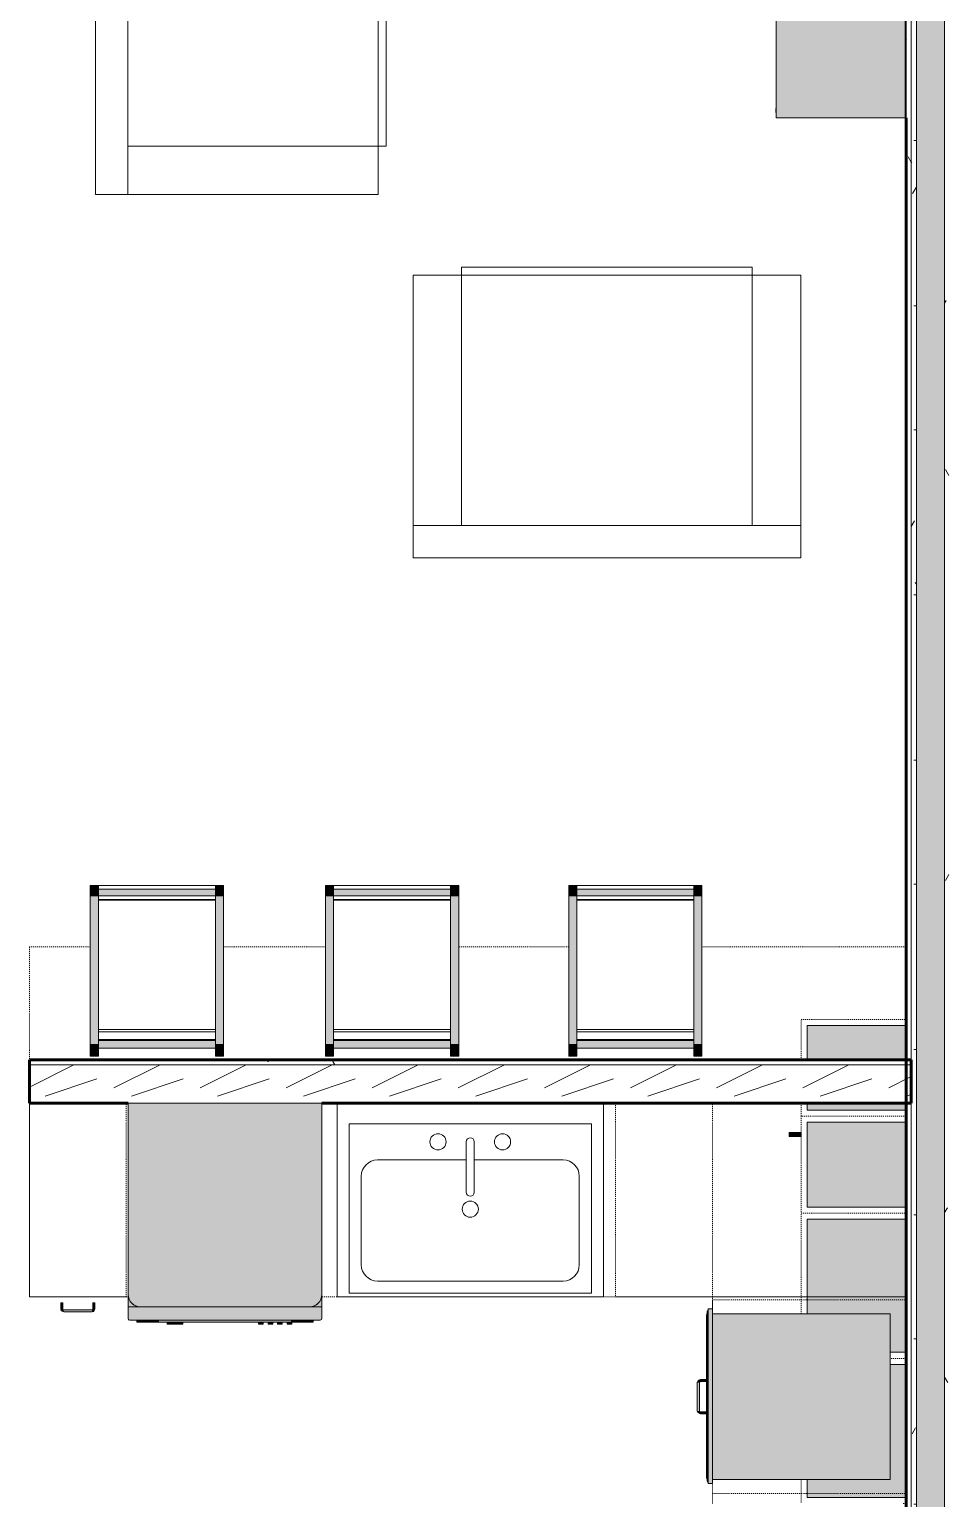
# Model space of a CAD drawing. Header units: inches. Extents: x -4169 to -1846, y 9706 to 12377.
# Drawn here: x -3027.9 to -2914.6, y 10527.4 to 10709.5 of the extents above; entities that cross this region are included whole.
import ezdxf

# ---------------------------------------------------------------- set-up
doc = ezdxf.new("R2010")
doc.units = ezdxf.units.IN
doc.header["$MEASUREMENT"] = 0
doc.linetypes.add('Dash', pattern=[0.25, 0.125, -0.125])
for name, color, linetype, lineweight in [('0-1', 7, 'Continuous', 5), ('0-2', 7, 'Continuous', 18), ('A-WALL', 113, 'Continuous', 18), ('A-WALL-3', 50, 'Continuous', 60), ('A-WALL-4', 7, 'Continuous', 18), ('A-WALL-PATT-1', 250, 'Continuous', 9), ('A-WALL-PATT-2', 253, 'Continuous', 9), ('A-WALL-PATT-4', 111, 'Continuous', 9), ('I-FURN', 30, 'Continuous', 9), ('I-FURN-1', 250, 'Continuous', 9), ('I-FURN-2', 9, 'Continuous', 9), ('I-WALL-3', 2, 'Continuous', 60), ('P-SANR-FIXT-2', 250, 'Continuous', 9), ('Q-CASE', 31, 'Continuous', 9), ('Q-CASE-1', 9, 'Continuous', 9), ('Q-CASE-3', 250, 'Continuous', 9), ('Q-CASE-4', 250, 'Dash', 9), ('Q-CASE-HDLN-1', 250, 'Dash', 9), ('Q-CASE-HDLN-2', 31, 'Continuous', 9), ('Q-SPCQ-1', 250, 'Continuous', 9), ('Q-SPCQ-2', 55, 'Continuous', 9)]:
    doc.layers.add(name, color=color, linetype=linetype, lineweight=lineweight)
pattern_1 = [(0, (0, 0), (20.48, 5.12), [0.845, -14.515, 0.845, -14.515, -81.92]), (0, (0, 0), (20.48, 5.12), [-30.72, 0.845, -29.875, 0.845, -14.515, -35.84]), (0, (0, 0), (20.48, 5.12), [-76.8, 0.845, -9.395, 0.845, -24.755]), (120, (7.68, 2.56), (-14.67405, 15.1762003), [0.845, -14.515, 0.845, -14.515, -81.92]), (120, (7.68, 2.56), (-14.67405, 15.1762003), [-30.72, 0.845, -29.875, 0.845, -14.515, -35.84]), (120, (7.68, 2.56), (-14.67405, 15.1762003), [-76.8, 0.845, -9.395, 0.845, -24.755]), (240, (10.24, 12.8), (-5.80595, -20.2962003), [0.845, -14.515, 0.845, -14.515, -81.92]), (240, (10.24, 12.8), (-5.80595, -20.2962003), [-30.72, 0.845, -29.875, 0.845, -14.515, -35.84]), (240, (10.24, 12.8), (-5.80595, -20.2962003), [-76.8, 0.845, -9.395, 0.845, -24.755])]

# ---------------------------------------------------------------- blocks, each defined once
blk = doc.blocks.new('OD_CW_Countertop - OD_CW_Countertop-2487585-ENLARGED RCP - 2ND FLOOR PLAN')
at = {"layer": 'Q-CASE-HDLN-1'}
for p, q in [((8.29, 24), (0.74, 24)), ((0.74, 24), (0.74, 10)), ((37.41, 24), (24.79, 24)), ((67.53, 24), (53.91, 24)), ((109.34, 24), (84.03, 24)), ((0.74, 4.62), (0.74, -19.38)), ((0.74, -19.38), (12.96, -19.38)), ((36.96, -19.38), (109.34, -19.38))]:
    blk.add_line(p, q, dxfattribs=at)
blk = doc.blocks.new('OD_CW_Countertop - OD_CW_Countertop-2386725-ENLARGED RCP - 2ND FLOOR PLAN')
at = {"layer": 'Q-CASE-HDLN-1'}
for p, q in [((0.74, -24), (0.74, 0)), ((0.74, 0), (14.74, 0)), ((44.74, 0), (47.24, 0)), ((68.86, 0), (70.36, 0)), ((70.36, 0), (70.36, -24))]:
    blk.add_line(p, q, dxfattribs=at)
blk = doc.blocks.new('Sink Kitchen-Single - 30_ x 21_-366345-ENLARGED RCP - 2ND FLOOR PLAN')
at = {"layer": 'P-SANR-FIXT-2'}
for p, q in [((15.62, 10.59), (-14.38, 10.59)), ((-14.38, 10.59), (-14.38, -10.41)), ((15.62, -10.41), (15.62, 10.59)), ((0.12, 8.34), (0.12, 2.09)), ((1.12, 8.34), (1.12, 2.09)), ((0.12, 6.09), (-10.88, 6.09)), ((12.12, 6.09), (1.12, 6.09)), ((-12.88, 4.09), (-12.88, -6.91)), ((14.12, -6.91), (14.12, 4.09)), ((-10.88, -8.91), (12.12, -8.91)), ((-14.38, -10.41), (15.62, -10.41))]:
    blk.add_line(p, q, dxfattribs=at)
for centre, radius, start, end in [((-3.38, 8.34), 1, 360, 180), ((4.62, 8.34), 1, 360, 180), ((-3.38, 8.34), 1, 180, 0), ((0.62, 8.34), 0.5, 360, 180), ((4.62, 8.34), 1, 180, 360), ((-10.88, 4.09), 2, 90, 180), ((12.12, 4.09), 2, 360, 90), ((0.62, 2.09), 0.5, 180, 0), ((0.62, 0), 1, 360, 180), ((0.62, 0), 1, 180, 0), ((-10.88, -6.91), 2, 180, 270), ((12.12, -6.91), 2, 270, 0)]:
    blk.add_arc(centre, radius, start, end, dxfattribs=at)
blk = doc.blocks.new('Dishwasher_15404 - 34_ counter-547918-ENLARGED RCP - 2ND FLOOR PLAN')
at = {"layer": 'Q-SPCQ-2'}
for points in [[(0, 0), (23.68, 0), (24.08, 0.05), (24.46, 0.21), (24.83, 0.52), (25.04, 0.79), (25.2, 1.17), (25.25, 1.57), (25.25, 22.43), (25.17, 22.9), (24.98, 23.29), (24.74, 23.58), (24.46, 23.79), (24.08, 23.95), (23.68, 24), (0, 24), (0, 6.54)], [(25.25, 0), (26.73, 0.01), (26.82, 0.06), (26.87, 0.2), (26.85, 23.86), (26.82, 23.94), (26.68, 24), (25.25, 24), (25.25, 0.42)], [(27.12, 21.39), (27.12, 22.91), (26.87, 22.91), (26.87, 21.39)], [(26.87, 20.19), (27.12, 20.19), (27.12, 21.39), (26.87, 21.39), (26.87, 20.22)], [(27.12, 3.81), (27.12, 20.19), (26.87, 20.19), (26.87, 3.81)], [(27.12, 19.69), (27.37, 19.69), (27.37, 20.28), (27.12, 20.28), (27.12, 20.19)], [(27.37, 18.51), (27.37, 19.1), (27.12, 19.1), (27.12, 18.51)], [(27.37, 17.33), (27.37, 17.92), (27.12, 17.92), (27.12, 17.33)], [(27.37, 16.15), (27.37, 16.74), (27.12, 16.74), (27.12, 16.15)], [(27.37, 5.81), (27.37, 6.79), (27.12, 6.79), (27.12, 5.81)], [(27.37, 4.82), (27.37, 5.81), (27.12, 5.81), (27.12, 4.82)], [(26.87, 2.61), (27.12, 2.61), (27.12, 3.81), (26.87, 3.81), (26.87, 2.63)], [(27.12, 1.09), (27.12, 2.61), (26.87, 2.61), (26.87, 1.09)]]:
    blk.add_hatch(color=256, dxfattribs=at).paths.add_polyline_path(points, flags=0)
h = blk.add_hatch(color=256, dxfattribs=at)
h.paths.add_polyline_path([(24.74, 0), (25.25, 0), (25.25, 1.57), (25.2, 1.17), (24.96, 0.67), (24.74, 0.42), (24.46, 0.21), (24.08, 0.05), (23.68, 0), (24.57, 0)], flags=0)
h.paths.add_polyline_path([(25.25, 22.43), (25.25, 24), (23.68, 24), (24.08, 23.95), (24.46, 23.79), (24.83, 23.48), (25.04, 23.21), (25.22, 22.75)], flags=0)
h = blk.add_hatch(color=256, dxfattribs=at)
h.paths.add_polyline_path([(25.07, 0.85), (25.12, 0.95), (25.08, 0.9)], flags=0)
h.paths.add_polyline_path([(25.2, 1.2), (25.22, 1.25), (25.2, 1.23)], flags=0)
h.paths.add_polyline_path([(25, 23.26), (24.96, 23.33), (24.98, 23.29)], flags=0)
at = {"layer": 'Q-SPCQ-1'}
for p, q in [((0, 24), (23.68, 24)), ((0, 0), (0, 24)), ((23.68, 24), (25.25, 24)), ((25.25, 24), (26.68, 24)), ((25.25, 24), (25.25, 22.43)), ((26.87, 23.8), (26.87, 0.2)), ((25.25, 22.43), (25.25, 1.57)), ((26.87, 22.91), (27.12, 22.91)), ((27.12, 21.39), (27.12, 22.91)), ((27.12, 20.19), (27.12, 21.39)), ((27.12, 20.28), (27.37, 20.28)), ((27.12, 3.81), (27.12, 20.19)), ((27.37, 19.69), (27.37, 20.28)), ((27.12, 19.69), (27.37, 19.69)), ((27.12, 19.1), (27.37, 19.1)), ((27.12, 18.51), (27.37, 18.51)), ((27.37, 18.51), (27.37, 19.1)), ((27.12, 17.92), (27.37, 17.92)), ((27.12, 17.33), (27.37, 17.33)), ((27.12, 16.74), (27.37, 16.74)), ((27.37, 17.33), (27.37, 17.92)), ((27.37, 16.15), (27.37, 16.74)), ((27.12, 16.15), (27.37, 16.15)), ((27.12, 6.79), (27.37, 6.79)), ((27.37, 5.81), (27.37, 6.79)), ((27.37, 4.82), (27.37, 5.81)), ((27.37, 4.82), (27.12, 4.82)), ((27.12, 2.61), (27.12, 3.81)), ((27.12, 1.09), (27.12, 2.61)), ((23.68, 0), (0, 0)), ((25.25, 1.57), (25.25, 0)), ((26.87, 1.09), (27.12, 1.09)), ((25.25, 0), (23.68, 0)), ((26.68, 0), (25.25, 0))]:
    blk.add_line(p, q, dxfattribs=at)
for centre, radius, start, end in [((23.68, 22.43), 1.57, 360, 90), ((26.68, 23.8), 0.197, 360, 90), ((23.68, 22.43), 1.57, 32.077, 42.3359), ((23.68, 22.43), 1.57, 17.8182, 27.5266), ((23.68, 22.43), 1.57, 360, 13.6425), ((23.68, 1.57), 1.57, 270, 360), ((23.68, 1.57), 1.57, 317.6641, 327.923), ((23.68, 1.57), 1.57, 332.4734, 342.1818), ((23.68, 1.57), 1.57, 346.3575, 360), ((26.68, 0.2), 0.197, 270, 360), ((26.68, 0.2), 0.197, 285, 345)]:
    blk.add_arc(centre, radius, start, end, dxfattribs=at)
blk = doc.blocks.new('Bar_Stool_6722_1_ - Bar_Stool_6722_1_-1229311-ENLARGED RCP - 2ND FLOOR PLAN')
at = {"layer": 'I-FURN-2'}
for points in [[(1, 20.14), (1, 21.13), (0, 21.13), (0, 20.14)], [(1, 20.14), (0, 20.14), (0, 19.69), (1, 19.69), (1, 19.89)], [(16.5, 21.13), (15.5, 21.13), (15.5, 20.14), (16.5, 20.14)], [(16.5, 19.69), (16.5, 20.14), (15.5, 20.14), (15.5, 19.69), (16, 19.69)], [(1, 19.69), (0, 19.69), (0, 1.3), (1, 1.3), (1, 17.83)], [(16.5, 19.69), (15.5, 19.69), (15.5, 1.3), (16.5, 1.3), (16.5, 17.83)], [(1, 1.3), (0, 1.3), (0, 0.75), (1, 0.75), (1, 0.94)], [(1, 0.46), (1, 0.75), (0, 0.75), (0, 0), (1, 0)], [(16.5, 0.75), (16.5, 1.3), (15.5, 1.3), (15.5, 0.75), (16.5, 0.75)], [(16.5, 0.46), (16.5, 0.75), (15.5, 0.75), (15.5, 0), (16.5, 0)]]:
    blk.add_hatch(color=256, dxfattribs=at).paths.add_polyline_path(points, flags=0)
h = blk.add_hatch(color=256, dxfattribs=at)
h.paths.add_polyline_path([(11.82, 20.14), (1, 20.14), (1, 19.22), (11.82, 19.22)], flags=0)
h.paths.add_polyline_path([(15.5, 20.14), (11.82, 20.14), (11.82, 19.22), (15.5, 19.22), (15.5, 19.69)], flags=0)
h = blk.add_hatch(color=256, dxfattribs=at)
h.paths.add_polyline_path([(11.82, 1.3), (1, 1.3), (1, 0.46), (11.82, 0.46), (11.82, 0.75)], flags=0)
h.paths.add_polyline_path([(15.5, 0.75), (15.5, 1.3), (11.82, 1.3), (11.82, 0.46), (15.5, 0.46)], flags=0)
at = {"layer": 'I-FURN-1'}
for p, q in [((1, 21.13), (0, 21.13)), ((0, 21.13), (0, 20.14)), ((0, 20.14), (0, 19.69)), ((0, 20.14), (1, 20.14)), ((1, 20.14), (1, 21.13)), ((15.5, 20.14), (1, 20.14)), ((1, 19.69), (1, 20.14)), ((16.5, 21.13), (15.5, 21.13)), ((15.5, 21.13), (15.5, 20.14)), ((15.5, 20.14), (15.5, 19.69)), ((15.5, 20.14), (16.5, 20.14)), ((16.5, 20.14), (16.5, 21.13)), ((16.5, 19.69), (16.5, 20.14)), ((0, 19.69), (0, 1.3)), ((0, 19.69), (1, 19.69)), ((1, 1.3), (1, 19.69)), ((1, 19.22), (15.5, 19.22)), ((1, 19.07), (15.5, 19.07)), ((15.5, 19.69), (15.5, 1.3)), ((15.5, 19.69), (16.5, 19.69)), ((16.5, 1.3), (16.5, 19.69)), ((1, 18.13), (15.5, 18.13)), ((1, 17.83), (15.5, 17.83)), ((1, 1.83), (15.5, 1.83)), ((0, 1.3), (1, 1.3)), ((0, 1.3), (0, 0.75)), ((0, 0.75), (0, 0)), ((0, 0.75), (1, 0.75)), ((1, 1.73), (15.5, 1.73)), ((15.5, 1.3), (1, 1.3)), ((1, 0.75), (1, 1.3)), ((1, 0), (1, 0.75)), ((1, 0.46), (15.5, 0.46)), ((15.5, 1.3), (16.5, 1.3)), ((15.5, 1.3), (15.5, 0.75)), ((15.5, 0.75), (15.5, 0)), ((15.5, 0.75), (16.5, 0.75)), ((16.5, 0), (15.5, 0)), ((16.5, 0.75), (16.5, 1.3)), ((16.5, 0), (16.5, 0.75)), ((1, 0), (0, 0)), ((1, 0), (15.5, 0))]:
    blk.add_line(p, q, dxfattribs=at)
blk = doc.blocks.new('Entertainment_Center_14771 - Entertainment_Center_14771-1352616-ENLARGED RCP - 2ND FLOOR PLAN')
at = {"layer": 'I-FURN-2'}
for points in [[(36, 6.12), (-36, 6.12), (-36, 6), (36, 6)], [(36, -6), (36, 6), (-36, 6), (-36, -10), (-18, -10), (-18, -6), (18, -6), (18, -10), (36, -10)], [(-34.85, -10), (-35.34, -10), (-35.31, -10.03), (-34.85, -10.03)], [(-18.66, -10.03), (-18.66, -10), (-19.66, -10), (-19.66, -10.03), (-19, -10.03)], [(19.66, -10.03), (19.66, -10), (18.66, -10), (18.66, -10.03), (19, -10.03)], [(35.34, -10.03), (35.31, -10), (34.85, -10), (34.85, -10.03), (35.31, -10.03)]]:
    blk.add_hatch(color=256, dxfattribs=at).paths.add_polyline_path(points, flags=0)
at = {"layer": 'I-FURN-1'}
for p, q in [((36, 6.12), (-36, 6.12)), ((-36, 6), (-36, 6.12)), ((-36, 6), (36, 6)), ((-36, -10), (-36, 6)), ((-36, 6), (36, 6)), ((36, 6), (36, 6.12)), ((36, 6), (36, -10)), ((18, -6), (-18, -6)), ((-18, -6), (-18, -10)), ((18, -10), (18, -6)), ((-18, -10), (-36, -10)), ((-35.34, -10.03), (-35.34, -10)), ((-34.85, -10.03), (-35.34, -10.03)), ((-34.85, -10), (-34.85, -10.03)), ((-19.66, -10.03), (-19.66, -10)), ((-18.66, -10.03), (-19.66, -10.03)), ((-18.66, -10), (-18.66, -10.03)), ((36, -10), (18, -10)), ((18.66, -10.03), (18.66, -10)), ((19.66, -10.03), (18.66, -10.03)), ((19.66, -10), (19.66, -10.03)), ((34.85, -10.03), (34.85, -10)), ((35.34, -10.03), (34.85, -10.03)), ((35.34, -10), (35.34, -10.03))]:
    blk.add_line(p, q, dxfattribs=at)
blk = doc.blocks.new('Couch-Both_Arms-Generic - 1-1352606-ENLARGED RCP - 2ND FLOOR PLAN')
at = {"layer": 'I-FURN'}
for p, q in [((-42, 13.5), (42, 13.5)), ((-36, 13.5), (-42, 13.5)), ((-42, 13.5), (-42, -17.5)), ((36, 13.5), (-36, 13.5)), ((-36, 13.5), (-36, -18.5)), ((-36, -17.5), (-36, 13.5)), ((36, -18.5), (36, 13.5)), ((42, 13.5), (36, 13.5)), ((36, 13.5), (36, -17.5)), ((42, -17.5), (42, 13.5)), ((-42, -17.5), (-36, -17.5)), ((36, -17.5), (42, -17.5)), ((-36, -18.5), (36, -18.5))]:
    blk.add_line(p, q, dxfattribs=at)
at = {"layer": 'I-FURN-1'}
for p, q in [((42, 17.5), (-42, 17.5)), ((-42, 17.5), (-42, -17.5)), ((42, -17.5), (42, 17.5)), ((-42, -17.5), (42, -17.5))]:
    blk.add_line(p, q, dxfattribs=at)
blk = doc.blocks.new('Couch-Both_Arms-Generic - 2-1352635-ENLARGED RCP - 2ND FLOOR PLAN')
at = {"layer": 'I-FURN'}
for p, q in [((-24, 13.5), (24, 13.5)), ((-18, 13.5), (-24, 13.5)), ((-24, 13.5), (-24, -17.5)), ((18, 13.5), (-18, 13.5)), ((-18, 13.5), (-18, -18.5)), ((-18, -17.5), (-18, 13.5)), ((18, -18.5), (18, 13.5)), ((24, 13.5), (18, 13.5)), ((18, 13.5), (18, -17.5)), ((24, -17.5), (24, 13.5)), ((-24, -17.5), (-18, -17.5)), ((18, -17.5), (24, -17.5)), ((-18, -18.5), (18, -18.5))]:
    blk.add_line(p, q, dxfattribs=at)
at = {"layer": 'I-FURN-1'}
for p, q in [((24, 17.5), (-24, 17.5)), ((-24, 17.5), (-24, -17.5)), ((24, -17.5), (24, 17.5)), ((-24, -17.5), (24, -17.5))]:
    blk.add_line(p, q, dxfattribs=at)
blk = doc.blocks.new('300 Series Wall Hung Cabinet_301 - 18_-2356589-ENLARGED RCP - 2ND FLOOR PLAN')
at = {"layer": 'Q-CASE-1'}
blk.add_hatch(color=256, dxfattribs=at).paths.add_polyline_path([(8.25, -4.79), (8.25, -0.19), (-8.25, -0.19), (-8.25, -2.19), (6, -2.19), (6, -12.44), (8.25, -12.44)], flags=0)
at = {"layer": 'Q-CASE-3'}
for p, q in [((-8.25, -2.19), (-8.25, -0.19)), ((8.25, -0.19), (8.25, -12.44)), ((8.25, -12.44), (6, -12.44))]:
    blk.add_line(p, q, dxfattribs=at)
at = {"layer": 'Q-CASE-4'}
for p, q in [((-9, -0.19), (-9, -2.19)), ((9, -0.56), (9, -0.19)), ((6, -13.19), (9, -13.19))]:
    blk.add_line(p, q, dxfattribs=at)
blk = doc.blocks.new('300 Series Wall Hung Cabinet_301 - 18_-2356570-ENLARGED RCP - 2ND FLOOR PLAN')
at = {"layer": 'Q-CASE-1'}
blk.add_hatch(color=256, dxfattribs=at).paths.add_polyline_path([(-8.25, 0.19), (8.25, 0.19), (8.25, 12.44), (-3.5, 12.44), (-3.5, 2.19), (-8.25, 2.19), (-8.25, 0.56)], flags=0)
at = {"layer": 'Q-CASE-3'}
for p, q in [((-3.5, 12.44), (8.25, 12.44)), ((8.25, 12.44), (8.25, 0.19)), ((-8.25, 0.19), (-8.25, 2.19))]:
    blk.add_line(p, q, dxfattribs=at)
at = {"layer": 'Q-CASE-4'}
for p, q in [((-3.5, 13.19), (9, 13.19)), ((9, 13.19), (9, 0.19)), ((-9, 0.19), (-9, 2.19))]:
    blk.add_line(p, q, dxfattribs=at)
blk = doc.blocks.new('300 Series Wall Hung Cabinet_301 - 12_-2216986-ENLARGED RCP - 2ND FLOOR PLAN')
at = {"layer": 'Q-CASE-1'}
for points in [[(5.25, -0.56), (5.25, -0.19), (-5.25, -0.19), (-5.25, -12.44), (5.25, -12.44), (5.25, -4.79)], [(-3.51, -13.19), (-4, -13.19), (-4, -14.69), (-3.51, -14.69)]]:
    blk.add_hatch(color=256, dxfattribs=at).paths.add_polyline_path(points, flags=0)
at = {"layer": 'Q-CASE-3'}
for p, q in [((-5.25, -12.44), (-5.25, -0.19)), ((5.25, -0.19), (5.25, -12.44)), ((5.25, -12.44), (-5.25, -12.44)), ((-3.51, -13.19), (-4, -13.19)), ((-4, -13.19), (-4, -14.69)), ((-3.51, -14.69), (-3.51, -13.19)), ((-4, -14.69), (-3.51, -14.69))]:
    blk.add_line(p, q, dxfattribs=at)
at = {"layer": 'Q-CASE-4'}
for p, q in [((-6, -0.19), (-6, -13.19)), ((6, -13.19), (6, -0.19)), ((-6, -13.19), (6, -13.19))]:
    blk.add_line(p, q, dxfattribs=at)
blk = doc.blocks.new('300 Series Wall Hung Cabinet_301 - 12_-V7-ENLARGED RCP - 2ND FLOOR PLAN')
at = {"layer": 'Q-CASE-1'}
h = blk.add_hatch(color=256, dxfattribs=at)
h.paths.add_polyline_path([(-5.25, 12.44), (-5.25, 0.19), (-4.37, 0.19), (-4.37, 12.44)], flags=0)
h.paths.add_polyline_path([(1, 4.79), (1, 0.19), (5.25, 0.19), (5.25, 12.44), (1, 12.44)], flags=0)
at = {"layer": 'Q-CASE-3'}
for p, q in [((-5.25, 0.19), (-5.25, 12.44)), ((-5.25, 12.44), (-4.37, 12.44)), ((1, 12.44), (5.25, 12.44)), ((5.25, 12.44), (5.25, 0.19))]:
    blk.add_line(p, q, dxfattribs=at)
at = {"layer": 'Q-CASE-4'}
for p, q in [((-6, 0.19), (-6, 13.19)), ((-6, 13.19), (-4.37, 13.19)), ((1, 13.19), (6, 13.19)), ((6, 13.19), (6, 0.19))]:
    blk.add_line(p, q, dxfattribs=at)
blk = doc.blocks.new('Base_Unit_4_drawer_12137 - 24_-2386512-ENLARGED RCP - 2ND FLOOR PLAN')
at = {"layer": 'Q-CASE'}
for points in [[(10.99, -2), (-9.51, -2), (-9.51, -24), (10.99, -24), (10.99, -4.6)], [(11.49, -24), (-10.14, -24), (-10.14, -24.54), (11.49, -24.54), (11.49, -24.38)], [(11.49, -24.54), (-9.98, -24.57), (-9.92, -24.59), (11.27, -24.59), (11.38, -24.56)], [(11.27, -24.59), (-9.92, -24.59), (-9.76, -24.67), (-9.47, -24.67), (11.11, -24.67), (11.19, -24.64)], [(11.01, -24.67), (-9.51, -24.69), (-9.31, -24.75), (10.74, -24.75), (10.92, -24.68)], [(-1.14, -24.75), (-1.38, -24.75), (-1.37, -25.5), (-1.14, -25.5)], [(2.86, -24.75), (2.62, -24.75), (2.63, -25.5), (2.86, -25.5), (2.86, -25.32)], [(-1.01, -25.69), (-1.03, -25.64), (-1.2, -25.5), (-1.35, -25.5), (-1.31, -25.69), (-1.28, -25.77), (-1.12, -25.83), (-1.01, -25.81), (-1.01, -25.71)], [(2.49, -25.88), (2.49, -25.63), (-1.01, -25.64), (-1.01, -25.88), (0.08, -25.88)], [(2.83, -25.5), (2.65, -25.5), (2.49, -25.69), (2.49, -25.84), (2.64, -25.81), (2.76, -25.75), (2.82, -25.61)]]:
    blk.add_hatch(color=256, dxfattribs=at).paths.add_polyline_path(points, flags=0)
at = {"layer": 'Q-CASE-HDLN-1'}
for p, q in [((12.74, 0), (-11.26, 0)), ((-11.26, -24), (-11.26, 0)), ((12.74, -24), (12.74, 0)), ((12.74, -24), (-11.26, -24))]:
    blk.add_line(p, q, dxfattribs=at)
at = {"layer": 'Q-CASE-HDLN-2'}
for p, q in [((-9.51, -24), (-9.51, -2)), ((-9.51, -2), (10.99, -2)), ((10.99, -2), (10.99, -24)), ((11.49, -24), (-10.14, -24)), ((-10.14, -24.54), (-10.14, -24)), ((11.49, -24.54), (-10.14, -24.54)), ((-9.92, -24.59), (11.27, -24.59)), ((11.04, -24.67), (-9.69, -24.67)), ((-9.39, -24.75), (10.74, -24.75)), ((-1.39, -25.5), (-1.39, -24.75)), ((-1.39, -25.5), (-1.39, -24.75)), ((-1.39, -25.5), (-1.39, -24.75)), ((-1.39, -25.5), (-1.39, -24.75)), ((-1.14, -24.75), (-1.14, -25.5)), ((-1.14, -24.75), (-1.14, -25.5)), ((-1.14, -24.75), (-1.14, -25.5)), ((-1.14, -24.75), (-1.14, -25.5)), ((2.61, -25.5), (2.61, -24.75)), ((2.61, -25.5), (2.61, -24.75)), ((2.61, -25.5), (2.61, -24.75)), ((2.61, -25.5), (2.61, -24.75)), ((2.86, -24.75), (2.86, -25.5)), ((2.86, -24.75), (2.86, -25.5)), ((2.86, -24.75), (2.86, -25.5)), ((2.86, -24.75), (2.86, -25.5)), ((11.49, -24), (11.49, -24.54)), ((-1.31, -25.72), (-1.39, -25.5)), ((-1.31, -25.72), (-1.39, -25.5)), ((-1.31, -25.72), (-1.39, -25.5)), ((-1.14, -25.5), (-1.12, -25.54)), ((-1.14, -25.5), (-1.12, -25.54)), ((-1.14, -25.5), (-1.12, -25.54)), ((-1.01, -25.88), (-1.1, -25.83)), ((-1.01, -25.88), (-1.1, -25.83)), ((-1.01, -25.88), (-1.1, -25.83)), ((-1.01, -25.63), (2.49, -25.63)), ((2.49, -25.88), (-1.01, -25.88)), ((2.49, -25.63), (2.52, -25.6)), ((2.49, -25.63), (2.52, -25.6)), ((2.49, -25.63), (2.52, -25.6)), ((2.71, -25.8), (2.49, -25.88)), ((2.71, -25.8), (2.49, -25.88)), ((2.71, -25.8), (2.49, -25.88)), ((2.86, -25.5), (2.82, -25.59)), ((2.86, -25.5), (2.82, -25.59)), ((2.86, -25.5), (2.82, -25.59))]:
    blk.add_line(p, q, dxfattribs=at)
at = {"layer": 'Q-CASE-HDLN-2', "flags": 128}
for points in [[(-1.01, -25.88), (-1.31, -25.72), (-1.39, -25.5)], [(-1.14, -25.5), (-1.08, -25.61), (-1.01, -25.63)], [(2.86, -25.5), (2.71, -25.8), (2.49, -25.88)], [(2.49, -25.63), (2.59, -25.57), (2.61, -25.5)]]:
    blk.add_lwpolyline(points, dxfattribs=at)
at = {"layer": 'Q-CASE-HDLN-2'}
for points in [[(-10.14, -24.54), (-10.1, -24.54), (-10.03, -24.55), (-9.95, -24.58), (-9.92, -24.59)], [(-9.92, -24.59), (-9.9, -24.61), (-9.84, -24.64), (-9.76, -24.67), (-9.69, -24.67), (-9.66, -24.67)], [(-9.66, -24.67), (-9.69, -24.67), (-9.73, -24.67), (-9.76, -24.67)], [(-9.76, -24.67), (-9.73, -24.67), (-9.69, -24.67), (-9.66, -24.67)], [(-9.66, -24.67), (-9.69, -24.67), (-9.73, -24.67), (-9.76, -24.67)], [(-9.76, -24.67), (-9.73, -24.67), (-9.69, -24.67), (-9.66, -24.67)], [(-9.66, -24.67), (-9.69, -24.67), (-9.73, -24.67), (-9.76, -24.67)], [(-9.57, -24.68), (-9.53, -24.68), (-9.47, -24.7), (-9.41, -24.73), (-9.39, -24.75)], [(10.92, -24.68), (10.88, -24.68), (10.82, -24.7), (10.76, -24.73), (10.74, -24.75)], [(11.27, -24.59), (11.25, -24.61), (11.19, -24.64), (11.11, -24.67), (11.05, -24.67), (11.01, -24.67)], [(11.11, -24.67), (11.08, -24.67), (11.04, -24.67), (11.01, -24.67)], [(11.11, -24.67), (11.08, -24.67), (11.05, -24.67), (11.01, -24.67)], [(11.11, -24.67), (11.08, -24.67), (11.04, -24.67), (11.01, -24.67)], [(11.11, -24.67), (11.08, -24.67), (11.05, -24.67), (11.01, -24.67)], [(11.11, -24.67), (11.08, -24.67), (11.04, -24.67), (11.01, -24.67)], [(11.49, -24.54), (11.45, -24.54), (11.38, -24.55), (11.31, -24.58), (11.27, -24.59)]]:
    blk.add_open_spline(points, degree=3, dxfattribs=at)
blk = doc.blocks.new('Vanity Cabinet-Double Door - 33_-2164608-ENLARGED RCP - 2ND FLOOR PLAN')
at = {"layer": 'Q-CASE-3'}
for p, q in [((-15.76, -24), (-15.76, 0)), ((-15.76, 0), (17.24, 0)), ((17.24, 0), (17.24, -24)), ((17.24, -24), (-15.76, -24))]:
    blk.add_line(p, q, dxfattribs=at)
blk = doc.blocks.new('Base Cabinet-Single Door - 12_-2213366-ENLARGED RCP - 2ND FLOOR PLAN')
at = {"layer": 'Q-CASE-4'}
for p, q in [((-5.26, 24), (-5.26, 0)), ((6.74, 24), (-5.26, 24)), ((6.74, 0), (6.74, 24)), ((-5.26, 0), (6.74, 0))]:
    blk.add_line(p, q, dxfattribs=at)
blk = doc.blocks.new('Drawer_Base_Cabinet_3_drawer_12205 - 12_-2354592-ENLARGED RCP - 2ND FLOOR PLAN')
at = {"layer": 'Q-CASE'}
for points in [[(-1.2, -25.5), (-1.14, -25.5), (-1.15, -24.75), (-1.38, -24.75), (-1.37, -25.5), (-1.23, -25.5)], [(2.68, -25.5), (2.86, -25.5), (2.85, -24.75), (2.62, -24.75), (2.63, -25.5), (2.65, -25.5)], [(-1.01, -25.84), (-1.03, -25.64), (-1.2, -25.5), (-1.35, -25.5), (-1.31, -25.69), (-1.28, -25.77), (-1.12, -25.83)], [(2.49, -25.87), (2.49, -25.62), (-1.01, -25.64), (-1.01, -25.87)], [(2.49, -25.84), (2.64, -25.81), (2.76, -25.75), (2.82, -25.61), (2.8, -25.5), (2.65, -25.5), (2.49, -25.69), (2.49, -25.81)], [(2.49, -25.64), (2.6, -25.55), (2.62, -25.51), (2.5, -25.63)]]:
    blk.add_hatch(color=256, dxfattribs=at).paths.add_polyline_path(points, flags=0)
at = {"layer": 'Q-CASE-HDLN-1'}
for p, q in [((6.74, 0), (-5.26, 0)), ((-5.26, -24), (-5.26, 0)), ((6.74, -24), (6.74, 0)), ((6.74, -24), (-5.26, -24))]:
    blk.add_line(p, q, dxfattribs=at)
at = {"layer": 'Q-CASE-HDLN-2'}
for p, q in [((-1.39, -25.5), (-1.39, -24.75)), ((-1.39, -24.75), (-1.38, -24.75)), ((-1.14, -24.75), (-1.39, -24.75)), ((-1.39, -25.5), (-1.39, -24.75)), ((-1.39, -24.75), (-1.38, -24.75)), ((-1.38, -24.75), (-1.39, -24.75)), ((-1.39, -25.5), (-1.39, -24.75)), ((-1.39, -24.75), (-1.38, -24.75)), ((-1.38, -24.75), (-1.39, -24.75)), ((-1.14, -24.75), (-1.14, -25.5)), ((-1.14, -24.75), (-1.14, -24.75)), ((-1.14, -24.75), (-1.14, -25.5)), ((-1.14, -24.75), (-1.14, -24.75)), ((-1.14, -24.75), (-1.14, -24.75)), ((-1.14, -24.75), (-1.14, -25.5)), ((-1.14, -24.75), (-1.14, -24.75)), ((-1.14, -24.75), (-1.14, -24.75)), ((2.61, -25.5), (2.61, -24.75)), ((2.86, -24.75), (2.61, -24.75)), ((2.61, -24.75), (2.62, -24.75)), ((2.61, -25.5), (2.61, -24.75)), ((2.62, -24.75), (2.61, -24.75)), ((2.61, -24.75), (2.62, -24.75)), ((2.61, -25.5), (2.61, -24.75)), ((2.62, -24.75), (2.61, -24.75)), ((2.61, -24.75), (2.62, -24.75)), ((2.86, -24.75), (2.86, -25.5)), ((2.86, -24.75), (2.86, -24.75)), ((2.86, -24.75), (2.86, -25.5)), ((2.86, -24.75), (2.86, -24.75)), ((2.86, -24.75), (2.86, -24.75)), ((2.86, -24.75), (2.86, -25.5)), ((2.86, -24.75), (2.86, -24.75)), ((2.86, -24.75), (2.86, -24.75)), ((-1.31, -25.72), (-1.39, -25.5)), ((-1.31, -25.72), (-1.39, -25.5)), ((-1.14, -25.5), (-1.12, -25.54)), ((-1.14, -25.5), (-1.12, -25.54)), ((-1.01, -25.87), (-1.1, -25.83)), ((-1.01, -25.87), (-1.1, -25.83)), ((-1.01, -25.62), (2.49, -25.62)), ((2.49, -25.87), (-1.01, -25.87)), ((2.49, -25.62), (2.52, -25.6)), ((2.49, -25.62), (2.52, -25.6)), ((2.71, -25.8), (2.49, -25.87)), ((2.71, -25.8), (2.49, -25.87)), ((2.86, -25.5), (2.82, -25.59)), ((2.86, -25.5), (2.82, -25.59))]:
    blk.add_line(p, q, dxfattribs=at)
at = {"layer": 'Q-CASE-HDLN-2', "flags": 128}
for points in [[(-1.01, -25.87), (-1.31, -25.72), (-1.39, -25.5)], [(-1.14, -25.5), (-1.08, -25.61), (-1.01, -25.62)], [(2.86, -25.5), (2.71, -25.8), (2.49, -25.87)], [(2.49, -25.62), (2.59, -25.57), (2.61, -25.5)]]:
    blk.add_lwpolyline(points, dxfattribs=at)
blk = doc.blocks.new('CTR - 1st Phase - Unit Layouts_rvt-1-ENLARGED RCP - 2ND FLOOR PLAN')
at = {"layer": 'A-WALL-PATT-1'}
h = blk.add_hatch(dxfattribs=at)
h.set_pattern_fill('FP_1', color=256, style=0, pattern_type=2)
h.set_pattern_definition(pattern_1)
h.paths.add_polyline_path([(-2990.75, 10581.16), (-2919.32, 10581.16), (-2919.32, 10581.79), (-3027.92, 10581.79), (-3027.92, 10581.16), (-2991.46, 10581.16)], flags=0)
at = {"layer": 'A-WALL-PATT-2'}
h = blk.add_hatch(dxfattribs=at)
h.set_pattern_fill('FP_2', color=256, style=0, pattern_type=2)
h.set_pattern_definition([(216.87, (4.265, 10.662), (31.9871619, 21.32545714), [5.331, -47.981]), (206.565, (10.662, 7.464), (-10.662476, -10.6620098), [11.921, -11.921]), (198.435, (10.662, 2.132), (-21.3244936, -10.6625869), [6.744, -26.974])])
h.paths.add_polyline_path([(-3027.92, 10576.41), (-2918.7, 10576.41), (-2918.7, 10581.16), (-3027.92, 10581.16)], flags=0)
at = {"layer": 'A-WALL-3'}
for p, q in [((-3027.92, 10576.41), (-3027.92, 10581.79)), ((-3027.92, 10581.79), (-2918.7, 10581.79)), ((-2918.7, 10581.79), (-2918.7, 10576.41)), ((-3015.7, 10576.41), (-3027.92, 10576.41)), ((-2918.7, 10576.41), (-2991.7, 10576.41))]:
    blk.add_line(p, q, dxfattribs=at)
at = {"layer": 'A-WALL-4'}
blk.add_line((-3027.92, 10581.16), (-2918.7, 10581.16), dxfattribs=at)
at = {"layer": '0-2'}
for name, p, rotation in [('Couch-Both_Arms-Generic - 1-1352606-ENLARGED RCP - 2ND FLOOR PLAN', (-3002.22, 10730.99), 90.0000000000255), ('Entertainment_Center_14771 - Entertainment_Center_14771-1352616-ENLARGED RCP - 2ND FLOOR PLAN', (-2925.45, 10734.5), 270.0000000000207), ('Couch-Both_Arms-Generic - 2-1352635-ENLARGED RCP - 2ND FLOOR PLAN', (-2956.4, 10661.49), 180), ('Bar_Stool_6722_1_ - Bar_Stool_6722_1_-1229311-ENLARGED RCP - 2ND FLOOR PLAN', (-3003.88, 10603.38), 180), ('Bar_Stool_6722_1_ - Bar_Stool_6722_1_-1229311-ENLARGED RCP - 2ND FLOOR PLAN', (-2974.75, 10603.38), 180), ('Bar_Stool_6722_1_ - Bar_Stool_6722_1_-1229311-ENLARGED RCP - 2ND FLOOR PLAN', (-2944.63, 10603.38), 180), ('300 Series Wall Hung Cabinet_301 - 12_-V7-ENLARGED RCP - 2ND FLOOR PLAN', (-2919.14, 10580.79), 89.99999999999984), ('Dishwasher_15404 - 34_ counter-547918-ENLARGED RCP - 2ND FLOOR PLAN', (-3015.7, 10576.41), 269.9999999999772), ('Base Cabinet-Single Door - 12_-2213366-ENLARGED RCP - 2ND FLOOR PLAN', (-2948.59, 10576.41), 180), ('300 Series Wall Hung Cabinet_301 - 12_-2216986-ENLARGED RCP - 2ND FLOOR PLAN', (-2919.14, 10568.79), 269.9999999999998), ('300 Series Wall Hung Cabinet_301 - 18_-2356570-ENLARGED RCP - 2ND FLOOR PLAN', (-2919.14, 10553.79), 89.99999999999984), ('Base_Unit_4_drawer_12137 - 24_-2386512-ENLARGED RCP - 2ND FLOOR PLAN', (-2919.32, 10540.78), 269.9999999999994), ('OD_CW_Countertop - OD_CW_Countertop-2386725-ENLARGED RCP - 2ND FLOOR PLAN', (-2943.32, 10482.05), 89.9999999999732), ('300 Series Wall Hung Cabinet_301 - 18_-2356589-ENLARGED RCP - 2ND FLOOR PLAN', (-2919.14, 10535.79), 269.9999999999998)]:
    blk.add_blockref(name, p, dxfattribs=dict(at, rotation=rotation))
for name, p in [('OD_CW_Countertop - OD_CW_Countertop-2487585-ENLARGED RCP - 2ND FLOOR PLAN', (-3028.66, 10571.79)), ('Drawer_Base_Cabinet_3_drawer_12205 - 12_-2354592-ENLARGED RCP - 2ND FLOOR PLAN', (-3022.66, 10576.41)), ('Vanity Cabinet-Double Door - 33_-2164608-ENLARGED RCP - 2ND FLOOR PLAN', (-2974.06, 10576.41)), ('Sink Kitchen-Single - 30_ x 21_-366345-ENLARGED RCP - 2ND FLOOR PLAN', (-2973.94, 10563.28))]:
    blk.add_blockref(name, p, dxfattribs=at)

msp = doc.modelspace()

# ---------------------------------------------------------------- hatches: boundary and pattern name
at = {"layer": 'A-WALL-PATT-4'}
h = msp.add_hatch(dxfattribs=at)
h.set_pattern_fill('FP_1', color=256, style=0, pattern_type=2)
h.set_pattern_definition(pattern_1)
h.paths.add_polyline_path([(-2918.7, 10458.79), (-2918.7, 10576.41), (-2919.32, 10576.41), (-2919.32, 10458.79)], flags=0)
h.paths.add_polyline_path([(-2918.7, 10581.16), (-2918.7, 10843.14), (-2919.32, 10843.14), (-2919.32, 10581.16)], flags=0)
h = msp.add_hatch(dxfattribs=at)
h.set_pattern_fill('FP_1', color=256, style=0, pattern_type=2)
h.set_pattern_definition(pattern_1)
h.paths.add_polyline_path([(-2918.7, 10458.16), (-2918.07, 10458.17), (-2918.07, 10843.14), (-2918.7, 10843.14), (-2918.7, 10458.79)], flags=0)
h = msp.add_hatch(dxfattribs=at)
h.set_pattern_fill('FP_4', color=256, style=0, pattern_type=2)
h.set_pattern_definition([(161.57, (0.32, 0.32), (-2.560496185, -0.000537386), [0, -18.214, 2.022, 0]), (18.43, (-0.32, 0.32), (-2.560496185, 0.000537386), [0, -18.214, 2.022, 0]), (108.43, (0.32, 0.32), (1.27922091, -6.400876726), [6.07, -14.166]), (71.57, (-0.32, 0.32), (1.27922091, 6.400876726), [6.07, -14.166])])
h.paths.add_polyline_path([(-2914.57, 10457.54), (-2914.57, 10843.14), (-2918.07, 10843.14), (-2918.07, 10457.54)], flags=0)
h = msp.add_hatch(dxfattribs=at)
h.set_pattern_fill('FP_1', color=256, style=0, pattern_type=2)
h.set_pattern_definition(pattern_1)
h.paths.add_polyline_path([(-2913.95, 10458.16), (-2913.95, 10647.42), (-2914.57, 10647.42), (-2914.57, 10458.16)], flags=0)
h.paths.add_polyline_path([(-2914.26, 10650.92), (-2913.95, 10650.92), (-2913.95, 10843.14), (-2914.57, 10843.14), (-2914.57, 10650.92)], flags=0)

# ---------------------------------------------------------------- linework, layer by layer
at = {"layer": 'A-WALL'}
for p, q in [((-2918.7, 10458.16), (-2918.7, 10843.14)), ((-2918.07, 10457.54), (-2918.07, 10843.14)), ((-2914.57, 10457.54), (-2914.57, 10843.14))]:
    msp.add_line(p, q, dxfattribs=at)
at = {"layer": 'I-WALL-3'}
msp.add_line((-2919.32, 10458.79), (-2919.32, 10698.5), dxfattribs=at)

# ---------------------------------------------------------------- block references
at = {"layer": '0-1'}
msp.add_blockref('CTR - 1st Phase - Unit Layouts_rvt-1-ENLARGED RCP - 2ND FLOOR PLAN', (0, 0), dxfattribs=at)

doc.saveas('drawing.dxf')
